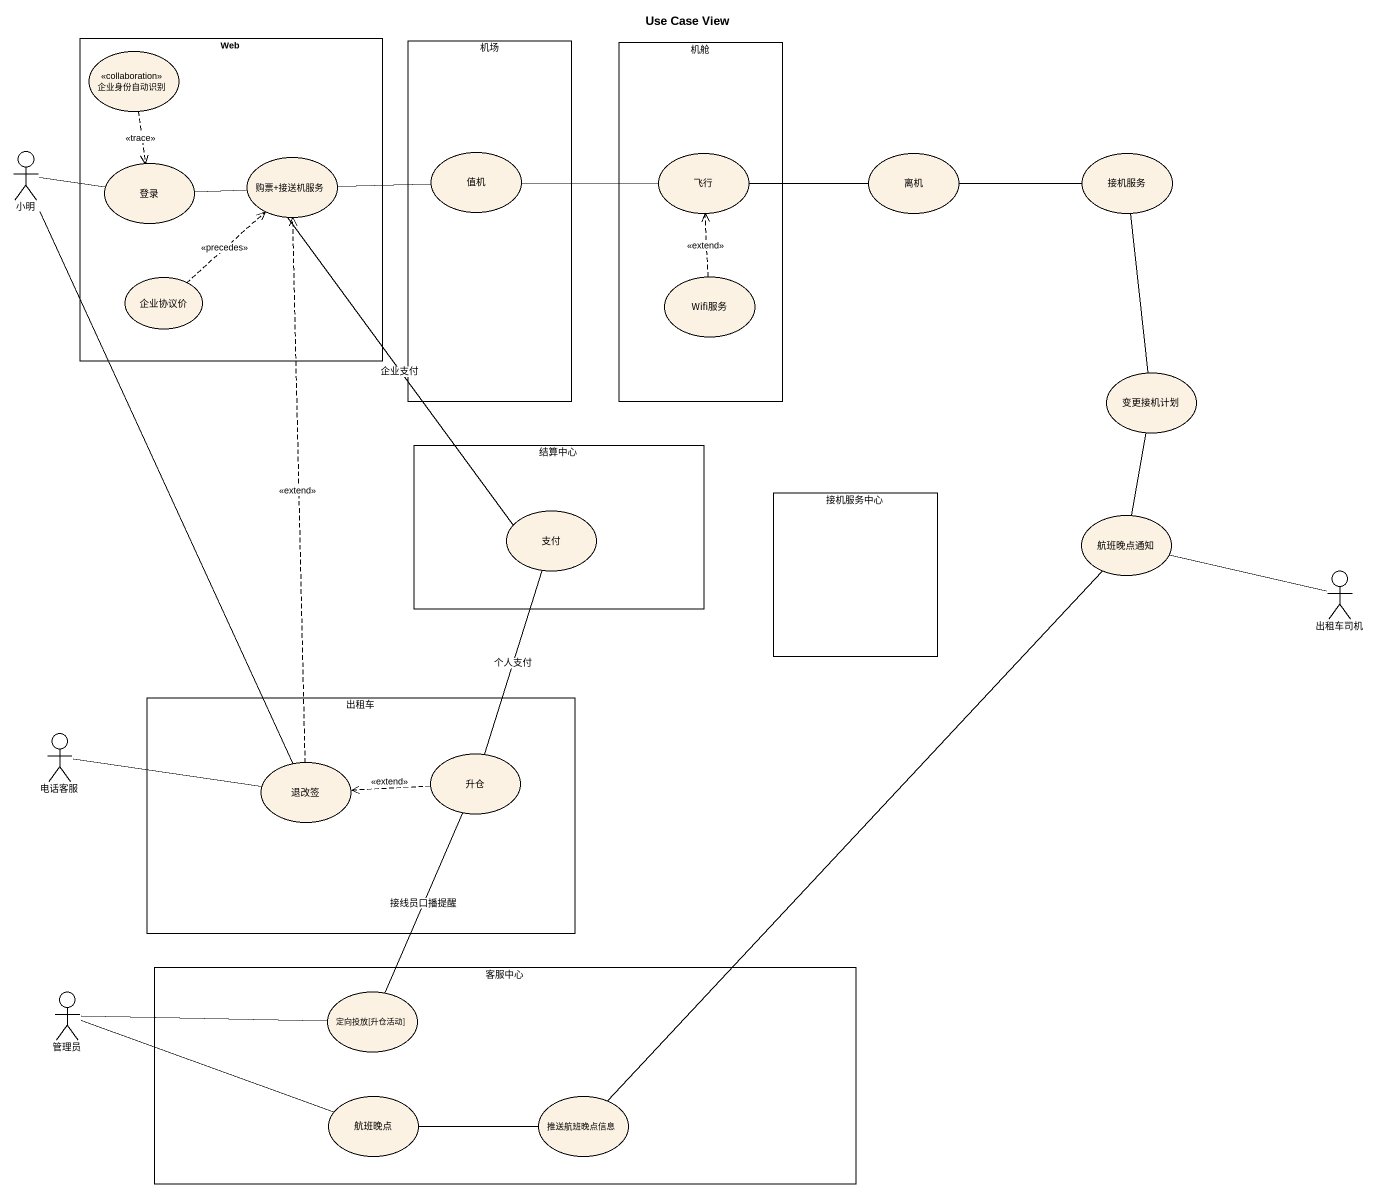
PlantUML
@startuml
title Use Case View
rectangle Web {
  usecase 企业身份自动识别 <<collaboration>>
  usecase 登录
  usecase "购票+接送机服务" as 购票_接送机服务
  usecase 企业协议价
}
rectangle 机场 {
  usecase 值机
}
rectangle 机舱 {
  usecase 飞行
  usecase Wifi服务
}
actor 小明
usecase 离机
usecase 接机服务
usecase 变更接机计划
rectangle 结算中心 {
  usecase 支付
}
rectangle 接机服务中心
usecase 航班晚点通知
actor 出租车司机
rectangle 出租车 {
  usecase 退改签
  usecase 升仓
}
actor 电话客服
actor 管理员
rectangle 客服中心 {
  usecase "定向投放[升仓活动]" as 定向投放_升仓活动
  usecase 航班晚点
  usecase 推送航班晚点信息
}
企业身份自动识别 ..> 登录 : <<trace>>
小明 -right- 登录
小明 -- 退改签
登录 -right- 购票_接送机服务
购票_接送机服务 -right- 值机
购票_接送机服务 -- 支付 : 企业支付
值机 -right- 飞行
飞行 -right- 离机
离机 -right- 接机服务
企业协议价 .up.> 购票_接送机服务 : <<precedes>>
Wifi服务 .up.> 飞行 : <<extend>>
变更接机计划 -up- 接机服务
航班晚点通知 -up- 变更接机计划
出租车司机 -left- 航班晚点通知
电话客服 -right- 退改签
退改签 .up.> 购票_接送机服务 : <<extend>>
升仓 -up- 支付 : 个人支付
升仓 .left.> 退改签 : <<extend>>
管理员 -right- 定向投放_升仓活动
管理员 -right- 航班晚点
定向投放_升仓活动 -up- 升仓 : 接线员口播提醒
航班晚点 -right- 推送航班晚点信息
推送航班晚点信息 -up- 航班晚点通知
@enduml
